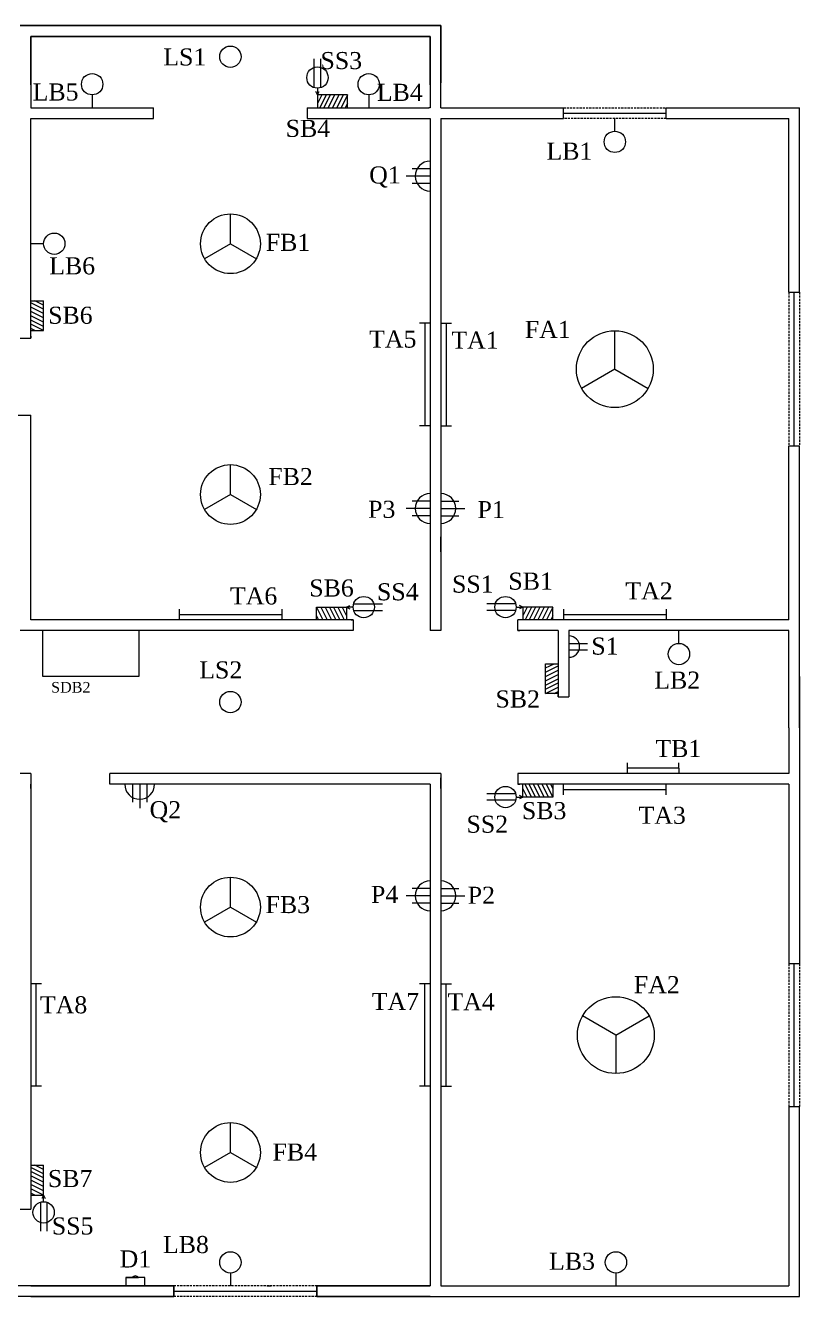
# Model space of a CAD drawing. Header units: inches. Extents: x 419 to 1480, y 151 to 957.
# Drawn here: x 1118 to 1480, y 361 to 956 of the extents above; entities that cross this region are included whole.
import ezdxf

# ---------------------------------------------------------------- set-up
doc = ezdxf.new("R2010")
doc.units = ezdxf.units.IN
doc.header["$MEASUREMENT"] = 0
doc.linetypes.add('DASHEDX2', pattern=[1.5, 1, -0.5])
doc.layers.add('FandF', color=160, linetype='Continuous', lineweight=13)
doc.layers.add('name', color=160, linetype='Continuous', lineweight=13)

msp = doc.modelspace()

# ---------------------------------------------------------------- linework, layer by layer
for p, q in [((1115.16, 956.17), (1311.86, 956.17)), ((1311.86, 956.17), (1312.16, 956.17)), ((1312.16, 956.17), (1312.16, 929.23)), ((1120.16, 928.31), (1120.16, 950.96)), ((1120.16, 950.96), (1306.76, 950.96)), ((1306.76, 950.96), (1307.16, 950.96)), ((1307.16, 950.96), (1307.16, 928.31)), ((1480.16, 651.14), (1480.16, 627.14)), ((1187.16, 365.64), (1120.16, 365.64)), ((1187.16, 365.64), (1187.16, 363.14)), ((1262.73, 365.64), (1254.16, 365.64)), ((1254.16, 365.64), (1254.16, 363.14)), ((1307.16, 365.64), (1262.73, 365.64)), ((1120.16, 360.64), (1187.16, 360.64)), ((1187.16, 363.14), (1187.16, 360.64)), ((1254.16, 363.14), (1254.16, 360.64)), ((1262.73, 360.64), (1254.16, 360.64)), ((1307.16, 360.64), (1262.73, 360.64))]:
    msp.add_line(p, q)
at = {"linetype": 'Continuous', "lineweight": 13}
for p, q in [((1312.16, 917.64), (1312.16, 929.23)), ((1120.16, 928.31), (1120.16, 917.64)), ((1307.16, 928.31), (1307.16, 917.64)), ((1120.16, 917.64), (1120.81, 917.64)), ((1307.16, 917.64), (1306.51, 917.64)), ((1312.16, 917.64), (1369.66, 917.64)), ((1480.16, 831.14), (1480.16, 917.64)), ((1312.16, 912.64), (1369.66, 912.64)), ((1475.16, 831.14), (1475.16, 912.64)), ((1120.16, 810.64), (1120.16, 809.64)), ((1475.16, 677.64), (1475.16, 759.14)), ((1480.16, 672.64), (1480.16, 759.14)), ((1270.16, 677.64), (1271.16, 677.64)), ((1349.16, 677.64), (1348.16, 677.64)), ((1271.16, 672.64), (1270.16, 672.64)), ((1348.16, 672.64), (1349.16, 672.64)), ((1475.16, 651.14), (1475.16, 672.64)), ((1480.16, 651.14), (1480.16, 672.64)), ((1367.16, 641.64), (1367.16, 642.64)), ((1367.16, 641.64), (1372.16, 641.64)), ((1372.16, 642.64), (1372.16, 641.64)), ((1475.16, 627.14), (1475.16, 605.64)), ((1157.16, 600.64), (1157.16, 605.64)), ((1348.16, 605.64), (1348.16, 600.64)), ((1349.16, 605.64), (1348.16, 605.64)), ((1348.16, 600.64), (1349.16, 600.64)), ((1480.16, 360.64), (1480.16, 449.64)), ((1115.16, 401.64), (1120.16, 401.64)), ((1120.16, 402.64), (1120.16, 401.64)), ((1230.7, 365.64), (1232.66, 365.64)), ((1312.16, 365.64), (1475.16, 365.64)), ((1475.16, 365.64), (1475.16, 365.64)), ((1307.16, 360.64), (1480.16, 360.64))]:
    msp.add_line(p, q, dxfattribs=at)
at = {"lineweight": 13}
for p, q in [((1120.81, 917.64), (1177.66, 917.64)), ((1177.66, 916.39), (1177.66, 917.64)), ((1249.66, 917.64), (1306.51, 917.64)), ((1249.66, 917.64), (1249.66, 912.64)), ((1369.66, 912.64), (1369.66, 917.64)), ((1417.66, 917.64), (1480.16, 917.64)), ((1417.66, 912.64), (1417.66, 917.64)), ((1120.16, 912.64), (1177.66, 912.64)), ((1120.16, 809.64), (1120.16, 912.64)), ((1177.66, 915.14), (1177.66, 916.39)), ((1177.66, 913.89), (1177.66, 915.14)), ((1177.66, 912.64), (1177.66, 913.89)), ((1249.66, 912.64), (1307.16, 912.64)), ((1307.16, 912.64), (1307.16, 672.64)), ((1312.16, 912.64), (1312.16, 672.64)), ((1369.66, 915.14), (1417.66, 915.14)), ((1417.66, 912.64), (1475.16, 912.64)), ((1475.16, 831.14), (1480.16, 831.14)), ((1477.66, 759.14), (1477.66, 831.14)), ((1115.16, 809.64), (1120.16, 809.64)), ((1024.16, 773.64), (1120.16, 773.64)), ((1115.16, 773.64), (1120.16, 773.64)), ((1120.16, 677.64), (1120.16, 773.64)), ((1475.16, 759.14), (1480.16, 759.14)), ((1271.16, 677.64), (1120.16, 677.64)), ((1271.16, 677.64), (1271.16, 672.64)), ((1475.16, 677.64), (1348.16, 677.64)), ((1348.16, 672.64), (1348.16, 677.64)), ((1271.16, 672.64), (1115.16, 672.64)), ((1312.16, 672.64), (1307.16, 672.64)), ((1367.16, 672.64), (1348.16, 672.64)), ((1367.16, 672.64), (1367.16, 641.64)), ((1475.16, 672.64), (1372.16, 672.64)), ((1372.16, 672.64), (1372.16, 641.64)), ((1475.16, 627.14), (1475.16, 651.14)), ((1480.16, 627.14), (1480.16, 516.64)), ((1120.16, 605.64), (1115.16, 605.64)), ((1120.16, 605.64), (1120.16, 401.64)), ((1312.16, 605.64), (1157.16, 605.64)), ((1312.16, 605.64), (1307.16, 605.64)), ((1312.16, 605.64), (1312.16, 365.64)), ((1312.16, 598.64), (1312.16, 603.64)), ((1475.16, 605.64), (1348.16, 605.64)), ((1120.16, 598.64), (1120.16, 600.64)), ((1307.16, 600.64), (1157.16, 600.64)), ((1307.16, 600.64), (1307.16, 365.64)), ((1475.16, 600.64), (1348.16, 600.64)), ((1475.16, 600.64), (1475.16, 516.64)), ((1475.16, 516.64), (1480.16, 516.64)), ((1477.66, 449.64), (1477.66, 516.64)), ((1475.16, 449.64), (1475.16, 365.64)), ((1475.16, 449.64), (1480.16, 449.64)), ((1120.16, 365.64), (1057.16, 365.64)), ((1120.16, 360.64), (1062.16, 360.64)), ((1187.16, 363.14), (1254.16, 363.14))]:
    msp.add_line(p, q, dxfattribs=at)
at = {"linetype": 'DASHEDX2', "lineweight": 13}
for p, q in [((1369.66, 917.64), (1417.66, 917.64)), ((1417.66, 912.64), (1369.66, 912.64)), ((1475.16, 831.14), (1475.16, 759.14)), ((1480.16, 831.14), (1480.16, 759.14)), ((1475.16, 516.64), (1475.16, 449.64)), ((1480.16, 516.64), (1480.16, 449.64)), ((1254.16, 365.64), (1187.16, 365.64)), ((1254.16, 360.64), (1187.16, 360.64))]:
    msp.add_line(p, q, dxfattribs=at)
at = {"layer": 'FandF', "lineweight": 13}
for p, q in [((1252.92, 926.99), (1252.92, 940.49)), ((1255.92, 926.99), (1255.92, 940.49)), ((1148.91, 923.64), (1148.91, 917.64)), ((1254.42, 923.64), (1253.63, 925.26)), ((1254.42, 926.76), (1254.42, 923.64)), ((1254.42, 923.64), (1255.21, 925.26)), ((1256.42, 923.64), (1254.42, 923.64)), ((1256.42, 923.64), (1254.42, 919.58)), ((1258.42, 923.64), (1255.46, 917.64)), ((1258.42, 923.64), (1256.42, 923.64)), ((1260.42, 923.64), (1257.46, 917.64)), ((1260.42, 923.64), (1258.42, 923.64)), ((1262.42, 923.64), (1259.46, 917.64)), ((1262.42, 923.64), (1260.42, 923.64)), ((1264.42, 923.64), (1261.46, 917.64)), ((1264.42, 923.64), (1262.42, 923.64)), ((1266.42, 923.64), (1263.46, 917.64)), ((1266.42, 923.64), (1264.42, 923.64)), ((1268.42, 923.64), (1265.46, 917.64)), ((1268.42, 923.64), (1266.42, 923.64)), ((1268.42, 917.64), (1268.42, 923.64)), ((1278.41, 923.64), (1278.41, 917.64)), ((1268.42, 919.58), (1267.46, 917.64)), ((1393.66, 906.63), (1393.66, 912.64)), ((1307.16, 889.01), (1298.78, 889.01)), ((1307.16, 885.6), (1295.97, 885.6)), ((1307.16, 882.19), (1298.78, 882.19)), ((1213.66, 853.89), (1213.66, 867.89)), ((1126.17, 853.89), (1120.16, 853.89)), ((1213.66, 853.89), (1201.54, 846.89)), ((1213.66, 853.89), (1225.79, 846.89)), ((1120.16, 827.18), (1126.16, 827.18)), ((1126.16, 823.18), (1120.16, 826.14)), ((1126.16, 821.18), (1120.16, 824.14)), ((1126.16, 819.18), (1120.16, 822.14)), ((1126.16, 825.18), (1122.11, 827.18)), ((1126.16, 825.18), (1126.16, 827.18)), ((1126.16, 823.18), (1126.16, 825.18)), ((1126.16, 821.18), (1126.16, 823.18)), ((1126.16, 817.18), (1120.16, 820.14)), ((1126.16, 815.18), (1120.16, 818.14)), ((1126.16, 813.18), (1120.16, 816.14)), ((1126.16, 819.18), (1126.16, 821.18)), ((1126.16, 817.18), (1126.16, 819.18)), ((1126.16, 815.18), (1126.16, 817.18)), ((1304.66, 816.64), (1302.16, 816.64)), ((1304.66, 816.64), (1304.66, 768.64)), ((1307.16, 816.64), (1304.66, 816.64)), ((1312.16, 816.64), (1314.66, 816.64)), ((1314.66, 816.64), (1314.66, 768.64)), ((1314.66, 816.64), (1317.16, 816.64)), ((1122.11, 813.18), (1120.16, 814.14)), ((1120.16, 813.18), (1126.16, 813.18)), ((1126.16, 813.18), (1126.16, 815.18)), ((1393.66, 795.14), (1393.66, 813.14)), ((1393.66, 795.14), (1378.07, 786.14)), ((1393.66, 795.14), (1409.25, 786.14)), ((1304.66, 768.64), (1302.16, 768.64)), ((1307.16, 768.64), (1304.66, 768.64)), ((1312.16, 768.64), (1314.66, 768.64)), ((1314.66, 768.64), (1317.16, 768.64)), ((1213.66, 736.39), (1213.66, 750.39)), ((1213.66, 736.39), (1201.54, 729.39)), ((1213.66, 736.39), (1225.79, 729.39)), ((1307.16, 733.28), (1298.78, 733.28)), ((1312.16, 733.28), (1320.55, 733.28)), ((1307.16, 729.87), (1295.97, 729.87)), ((1312.16, 729.87), (1323.36, 729.87)), ((1307.16, 726.46), (1298.78, 726.46)), ((1312.16, 726.46), (1320.55, 726.46)), ((1312.16, 709.53), (1312.16, 716.53)), ((1271.34, 685.14), (1284.84, 685.14)), ((1347.23, 685.14), (1333.73, 685.14)), ((1189.66, 682.64), (1189.66, 680.14)), ((1189.66, 680.14), (1237.66, 680.14)), ((1189.66, 680.14), (1189.66, 677.64)), ((1237.66, 682.64), (1237.66, 680.14)), ((1237.66, 680.14), (1237.66, 677.64)), ((1253.99, 683.64), (1255.99, 683.64)), ((1253.99, 677.64), (1253.99, 683.64)), ((1253.99, 683.64), (1256.95, 677.64)), ((1253.99, 679.58), (1254.95, 677.64)), ((1255.99, 683.64), (1257.99, 683.64)), ((1255.99, 683.64), (1258.95, 677.64)), ((1257.99, 683.64), (1259.99, 683.64)), ((1257.99, 683.64), (1260.95, 677.64)), ((1259.99, 683.64), (1261.99, 683.64)), ((1259.99, 683.64), (1262.95, 677.64)), ((1261.99, 683.64), (1263.99, 683.64)), ((1261.99, 683.64), (1264.95, 677.64)), ((1263.99, 683.64), (1265.99, 683.64)), ((1263.99, 683.64), (1266.95, 677.64)), ((1265.99, 683.64), (1267.99, 683.64)), ((1265.99, 683.64), (1267.99, 679.58)), ((1267.99, 683.64), (1269.62, 684.43)), ((1267.99, 683.64), (1267.99, 677.64)), ((1271.11, 683.64), (1267.99, 683.64)), ((1267.99, 683.64), (1269.62, 682.85)), ((1271.34, 682.14), (1284.84, 682.14)), ((1347.23, 682.14), (1333.73, 682.14)), ((1347.46, 683.64), (1350.58, 683.64)), ((1350.58, 683.64), (1348.96, 684.43)), ((1350.58, 683.64), (1348.96, 682.85)), ((1352.58, 683.64), (1350.58, 683.64)), ((1350.58, 683.64), (1350.58, 677.64)), ((1352.58, 683.64), (1350.58, 679.58)), ((1354.58, 683.64), (1351.62, 677.64)), ((1354.58, 683.64), (1352.58, 683.64)), ((1356.58, 683.64), (1353.62, 677.64)), ((1356.58, 683.64), (1354.58, 683.64)), ((1358.58, 683.64), (1355.62, 677.64)), ((1358.58, 683.64), (1356.58, 683.64)), ((1360.58, 683.64), (1357.62, 677.64)), ((1360.58, 683.64), (1358.58, 683.64)), ((1362.58, 683.64), (1359.62, 677.64)), ((1362.58, 683.64), (1360.58, 683.64)), ((1364.58, 683.64), (1361.62, 677.64)), ((1364.58, 683.64), (1362.58, 683.64)), ((1364.58, 679.58), (1363.62, 677.64)), ((1364.58, 677.64), (1364.58, 683.64)), ((1369.66, 682.64), (1369.66, 680.14)), ((1369.66, 680.14), (1417.66, 680.14)), ((1369.66, 680.14), (1369.66, 677.64)), ((1417.66, 682.64), (1417.66, 680.14)), ((1417.66, 680.14), (1417.66, 677.64)), ((1423.66, 666.63), (1423.66, 672.64)), ((1372.16, 666.65), (1380.89, 666.65)), ((1372.16, 663.65), (1380.89, 663.65)), ((1361.16, 655.14), (1361.16, 657.14)), ((1361.16, 657.14), (1367.16, 657.14)), ((1361.16, 655.14), (1365.22, 657.14)), ((1361.16, 653.14), (1367.16, 656.1)), ((1361.16, 653.14), (1361.16, 655.14)), ((1361.16, 651.14), (1367.16, 654.1)), ((1361.16, 651.14), (1361.16, 653.14)), ((1361.16, 649.14), (1367.16, 652.1)), ((1361.16, 649.14), (1361.16, 651.14)), ((1361.16, 647.14), (1367.16, 650.1)), ((1361.16, 647.14), (1361.16, 649.14)), ((1361.16, 645.14), (1367.16, 648.1)), ((1361.16, 645.14), (1361.16, 647.14)), ((1361.16, 643.14), (1367.16, 646.1)), ((1361.16, 643.14), (1361.16, 645.14)), ((1365.22, 643.14), (1367.16, 644.1)), ((1367.16, 643.14), (1361.16, 643.14)), ((1399.66, 608.14), (1399.66, 610.64)), ((1423.66, 608.14), (1399.66, 608.14)), ((1399.66, 605.64), (1399.66, 608.14)), ((1423.66, 608.14), (1423.66, 610.64)), ((1423.66, 608.14), (1423.66, 605.64)), ((1167.75, 600.64), (1167.75, 592.25)), ((1171.16, 600.64), (1171.16, 589.44)), ((1174.57, 600.64), (1174.57, 592.25)), ((1347.23, 596.14), (1333.73, 596.14)), ((1350.58, 594.64), (1350.58, 600.64)), ((1352.58, 594.64), (1350.58, 598.69)), ((1354.58, 594.64), (1351.62, 600.64)), ((1356.58, 594.64), (1353.62, 600.64)), ((1358.58, 594.64), (1355.62, 600.64)), ((1360.58, 594.64), (1357.62, 600.64)), ((1362.58, 594.64), (1359.62, 600.64)), ((1364.58, 594.64), (1361.62, 600.64)), ((1364.58, 598.69), (1363.62, 600.64)), ((1364.58, 600.64), (1364.58, 594.64)), ((1369.66, 598.14), (1369.66, 600.64)), ((1369.66, 598.14), (1417.66, 598.14)), ((1369.66, 595.64), (1369.66, 598.14)), ((1417.66, 598.14), (1417.66, 600.64)), ((1417.66, 595.64), (1417.66, 598.14)), ((1347.23, 593.14), (1333.73, 593.14)), ((1347.46, 594.64), (1350.58, 594.64)), ((1350.58, 594.64), (1348.96, 595.43)), ((1350.58, 594.64), (1348.96, 593.85)), ((1352.58, 594.64), (1350.58, 594.64)), ((1354.58, 594.64), (1352.58, 594.64)), ((1356.58, 594.64), (1354.58, 594.64)), ((1358.58, 594.64), (1356.58, 594.64)), ((1360.58, 594.64), (1358.58, 594.64)), ((1362.58, 594.64), (1360.58, 594.64)), ((1364.58, 594.64), (1362.58, 594.64)), ((1213.66, 543.11), (1213.66, 557.11)), ((1307.16, 548.41), (1295.97, 548.41)), ((1307.16, 551.82), (1298.78, 551.82)), ((1312.16, 551.82), (1320.55, 551.82)), ((1312.16, 548.41), (1323.36, 548.41)), ((1213.66, 543.11), (1201.54, 536.11)), ((1213.66, 543.11), (1225.79, 536.11)), ((1307.16, 545), (1298.78, 545)), ((1312.16, 545), (1320.55, 545)), ((1122.66, 507.19), (1120.16, 507.19)), ((1122.66, 459.19), (1122.66, 507.19)), ((1125.16, 507.19), (1122.66, 507.19)), ((1304.66, 507.19), (1302.16, 507.19)), ((1304.66, 459.19), (1304.66, 507.19)), ((1307.16, 507.19), (1304.66, 507.19)), ((1312.16, 507.19), (1314.66, 507.19)), ((1314.66, 459.19), (1314.66, 507.19)), ((1314.66, 507.19), (1317.16, 507.19)), ((1394.15, 483.14), (1378.56, 492.14)), ((1394.15, 483.14), (1409.74, 492.14)), ((1394.15, 483.14), (1394.15, 465.14)), ((1122.66, 459.19), (1120.16, 459.19)), ((1125.16, 459.19), (1122.66, 459.19)), ((1304.66, 459.19), (1302.16, 459.19)), ((1307.16, 459.19), (1304.66, 459.19)), ((1312.16, 459.19), (1314.66, 459.19)), ((1314.66, 459.19), (1317.16, 459.19)), ((1213.66, 428.16), (1213.66, 442.16)), ((1213.66, 428.16), (1201.54, 421.16)), ((1213.66, 428.16), (1225.79, 421.16)), ((1120.16, 422.2), (1126.16, 422.2)), ((1126.16, 418.2), (1120.16, 421.16)), ((1126.16, 416.2), (1120.16, 419.16)), ((1126.16, 414.2), (1120.16, 417.16)), ((1126.16, 420.2), (1122.11, 422.2)), ((1126.16, 420.2), (1126.16, 422.2)), ((1126.16, 418.2), (1126.16, 420.2)), ((1126.16, 416.2), (1126.16, 418.2)), ((1126.16, 412.2), (1120.16, 415.16)), ((1126.16, 410.2), (1120.16, 413.16)), ((1126.16, 408.2), (1120.16, 411.16)), ((1126.16, 414.2), (1126.16, 416.2)), ((1126.16, 412.2), (1126.16, 414.2)), ((1126.16, 410.2), (1126.16, 412.2)), ((1122.11, 408.2), (1120.16, 409.16)), ((1120.16, 408.2), (1126.16, 408.2)), ((1126.16, 408.2), (1125.37, 406.57)), ((1126.16, 408.2), (1126.16, 410.2)), ((1126.16, 405.08), (1126.16, 408.2)), ((1126.16, 408.2), (1126.95, 406.57)), ((1124.66, 404.84), (1124.66, 391.34)), ((1127.66, 404.84), (1127.66, 391.34)), ((1164.6, 369.64), (1164.6, 365.64)), ((1173.6, 369.64), (1164.6, 369.64)), ((1164.6, 369.64), (1170.6, 369.64)), ((1173.6, 365.64), (1173.6, 369.64)), ((1213.66, 371.64), (1213.66, 365.64)), ((1394.15, 371.64), (1394.15, 365.64))]:
    msp.add_line(p, q, dxfattribs=at)
at = {"layer": 'FandF', "lineweight": 13, "ltscale": 0.7}
for p, q in [((1125.84, 651.1), (1125.84, 672.64)), ((1170.84, 672.64), (1170.84, 651.1)), ((1170.84, 651.1), (1125.84, 651.1))]:
    msp.add_line(p, q, dxfattribs=at)
at = {"layer": 'FandF', "lineweight": 13}
for centre, radius in [((1213.66, 941.48), 5), ((1254.42, 931.76), 5), ((1148.91, 928.64), 5), ((1278.41, 928.64), 5), ((1393.66, 901.63), 5), ((1213.66, 853.89), 14), ((1131.17, 853.89), 5), ((1393.66, 795.14), 18), ((1213.66, 736.39), 14), ((1276.11, 683.64), 5), ((1342.46, 683.64), 5), ((1423.66, 661.63), 5), ((1213.66, 639.14), 5), ((1342.46, 594.64), 5), ((1213.66, 543.11), 14), ((1394.15, 483.14), 18), ((1213.66, 428.16), 14), ((1126.16, 400.08), 5), ((1213.66, 376.64), 5), ((1394.15, 376.64), 5)]:
    msp.add_circle(centre, radius, dxfattribs=at)
for centre, radius, start, end in [((1307.16, 885.6), 7, 90, 270), ((1307.16, 729.87), 7, 90, 270), ((1312.16, 729.87), 7, 270, 90), ((1372.16, 665.15), 5, 270, 90), ((1171.16, 600.64), 7, 180, 0), ((1307.16, 548.41), 7, 90, 270), ((1312.16, 548.41), 7, 270, 90), ((1169.1, 368.2), 2.08, 43.87846, 136.12154)]:
    msp.add_arc(centre, radius, start, end, dxfattribs=at)
at = {"layer": 'name', "lineweight": 13, "ltscale": 0.7}
msp.add_line((1254.42, 923.64), (1254.42, 917.64), dxfattribs=at)

# ---------------------------------------------------------------- texts
at = {"layer": 'FandF', "lineweight": 13, "ltscale": 0.7, "insert": (1129.67, 648.6), "char_height": 5, "width": 23.3412, "attachment_point": 1}
msp.add_mtext('{\\fTimes New Roman|b0|i0|c0|p18;SDB2}', dxfattribs=at)
at = {"layer": 'name', "lineweight": 13, "ltscale": 0.7, "char_height": 8, "width": 29.0475}
for s, insert, attachment_point in [('{\\fTimes New Roman|b0|i0|c0|p18;LS1}', (1202.36, 945.4), 3), ('{\\fTimes New Roman|b0|i0|c0|p18;SS3}', (1275.31, 943.72), 3), ('{\\fTimes New Roman|b0|i0|c0|p18;LB5}', (1142.53, 928.99), 3), ('{\\fTimes New Roman|b0|i0|c0|p18;LB4}', (1303.69, 928.82), 3), ('{\\fTimes New Roman|b0|i0|c0|p18;SB4}', (1260.35, 911.94), 3), ('{\\fTimes New Roman|b0|i0|c0|p18;LB1}', (1383.14, 901.26), 3), ('{\\fTimes New Roman|b0|i0|c0|p18;Q1}', (1293.41, 890.13), 3), ('{\\fTimes New Roman|b0|i0|c0|p18;FB1}', (1251.04, 858.55), 3), ('{\\fTimes New Roman|b0|i0|c0|p18;LB6}', (1150.27, 847.54), 3), ('{\\fTimes New Roman|b0|i0|c0|p18;SB6}', (1149.12, 824.39), 3), ('{\\fTimes New Roman|b0|i0|c0|p18;FA1}', (1373, 817.74), 3), ('{\\fTimes New Roman|b0|i0|c0|p18;TA5}', (1300.76, 813.22), 3), ('{\\fTimes New Roman|b0|i0|c0|p18;TA1}', (1339.27, 812.73), 3), ('{\\fTimes New Roman|b0|i0|c0|p18;FB2}', (1231.4, 748.82), 1), ('{\\fTimes New Roman|b0|i0|c0|p18;P3}', (1290.9, 733.48), 3), ('{\\fTimes New Roman|b0|i0|c0|p18;P1}', (1342.14, 733.34), 3), ('{\\fTimes New Roman|b0|i0|c0|p18;SS1}', (1336.92, 698.43), 3), ('{\\fTimes New Roman|b0|i0|c0|p18;SB1}', (1364.63, 699.82), 3), ('{\\fTimes New Roman|b0|i0|c0|p18;TA6}', (1235.6, 692.91), 3), ('{\\fTimes New Roman|b0|i0|c0|p18;SB6}', (1271.4, 696.61), 3), ('{\\fTimes New Roman|b0|i0|c0|p18;SS4}', (1301.77, 694.84), 3), ('{\\fTimes New Roman|b0|i0|c0|p18;TA2}', (1420.73, 695.25), 3), ('{\\fTimes New Roman|b0|i0|c0|p18;S1}', (1395.41, 669.39), 3), ('{\\fTimes New Roman|b0|i0|c0|p18;LS2}', (1219.21, 658.24), 3), ('{\\fTimes New Roman|b0|i0|c0|p18;LB2}', (1433.61, 653.45), 3), ('{\\fTimes New Roman|b0|i0|c0|p18;SB2}', (1358.59, 644.62), 3), ('{\\fTimes New Roman|b0|i0|c0|p18;TB1}', (1434.14, 621.41), 3), ('{\\fTimes New Roman|b0|i0|c0|p18;Q2}', (1190.57, 592.74), 3), ('{\\fTimes New Roman|b0|i0|c0|p18;SB3}', (1370.97, 592.31), 3), ('{\\fTimes New Roman|b0|i0|c0|p18;TA3}', (1426.9, 590.13), 3), ('{\\fTimes New Roman|b0|i0|c0|p18;SS2}', (1343.67, 585.95), 3), ('{\\fTimes New Roman|b0|i0|c0|p18;FB3}', (1250.94, 548.29), 3), ('{\\fTimes New Roman|b0|i0|c0|p18;P4}', (1292.25, 553.04), 3), ('{\\fTimes New Roman|b0|i0|c0|p18;P2}', (1337.54, 552.66), 3), ('{\\fTimes New Roman|b0|i0|c0|p18;FA2}', (1424.04, 510.78), 3), ('{\\fTimes New Roman|b0|i0|c0|p18;TA8}', (1146.6, 501.33), 3), ('{\\fTimes New Roman|b0|i0|c0|p18;TA7}', (1301.99, 502.91), 3), ('{\\fTimes New Roman|b0|i0|c0|p18;TA4}', (1337.43, 502.76), 3), ('{\\fTimes New Roman|b0|i0|c0|p18;FB4}', (1254.21, 432.35), 3), ('{\\fTimes New Roman|b0|i0|c0|p18;SB7}', (1149.01, 419.94), 3), ('{\\fTimes New Roman|b0|i0|c0|p18;SS5}', (1149.5, 397.72), 3), ('{\\fTimes New Roman|b0|i0|c0|p18;LB8}', (1203.55, 389.01), 3), ('{\\fTimes New Roman|b0|i0|c0|p18;D1}', (1176.54, 382.27), 3), ('{\\fTimes New Roman|b0|i0|c0|p18;LB3}', (1384.35, 381.18), 3)]:
    msp.add_mtext(s, dxfattribs=dict(at, insert=insert, attachment_point=attachment_point))

doc.saveas('drawing.dxf')
